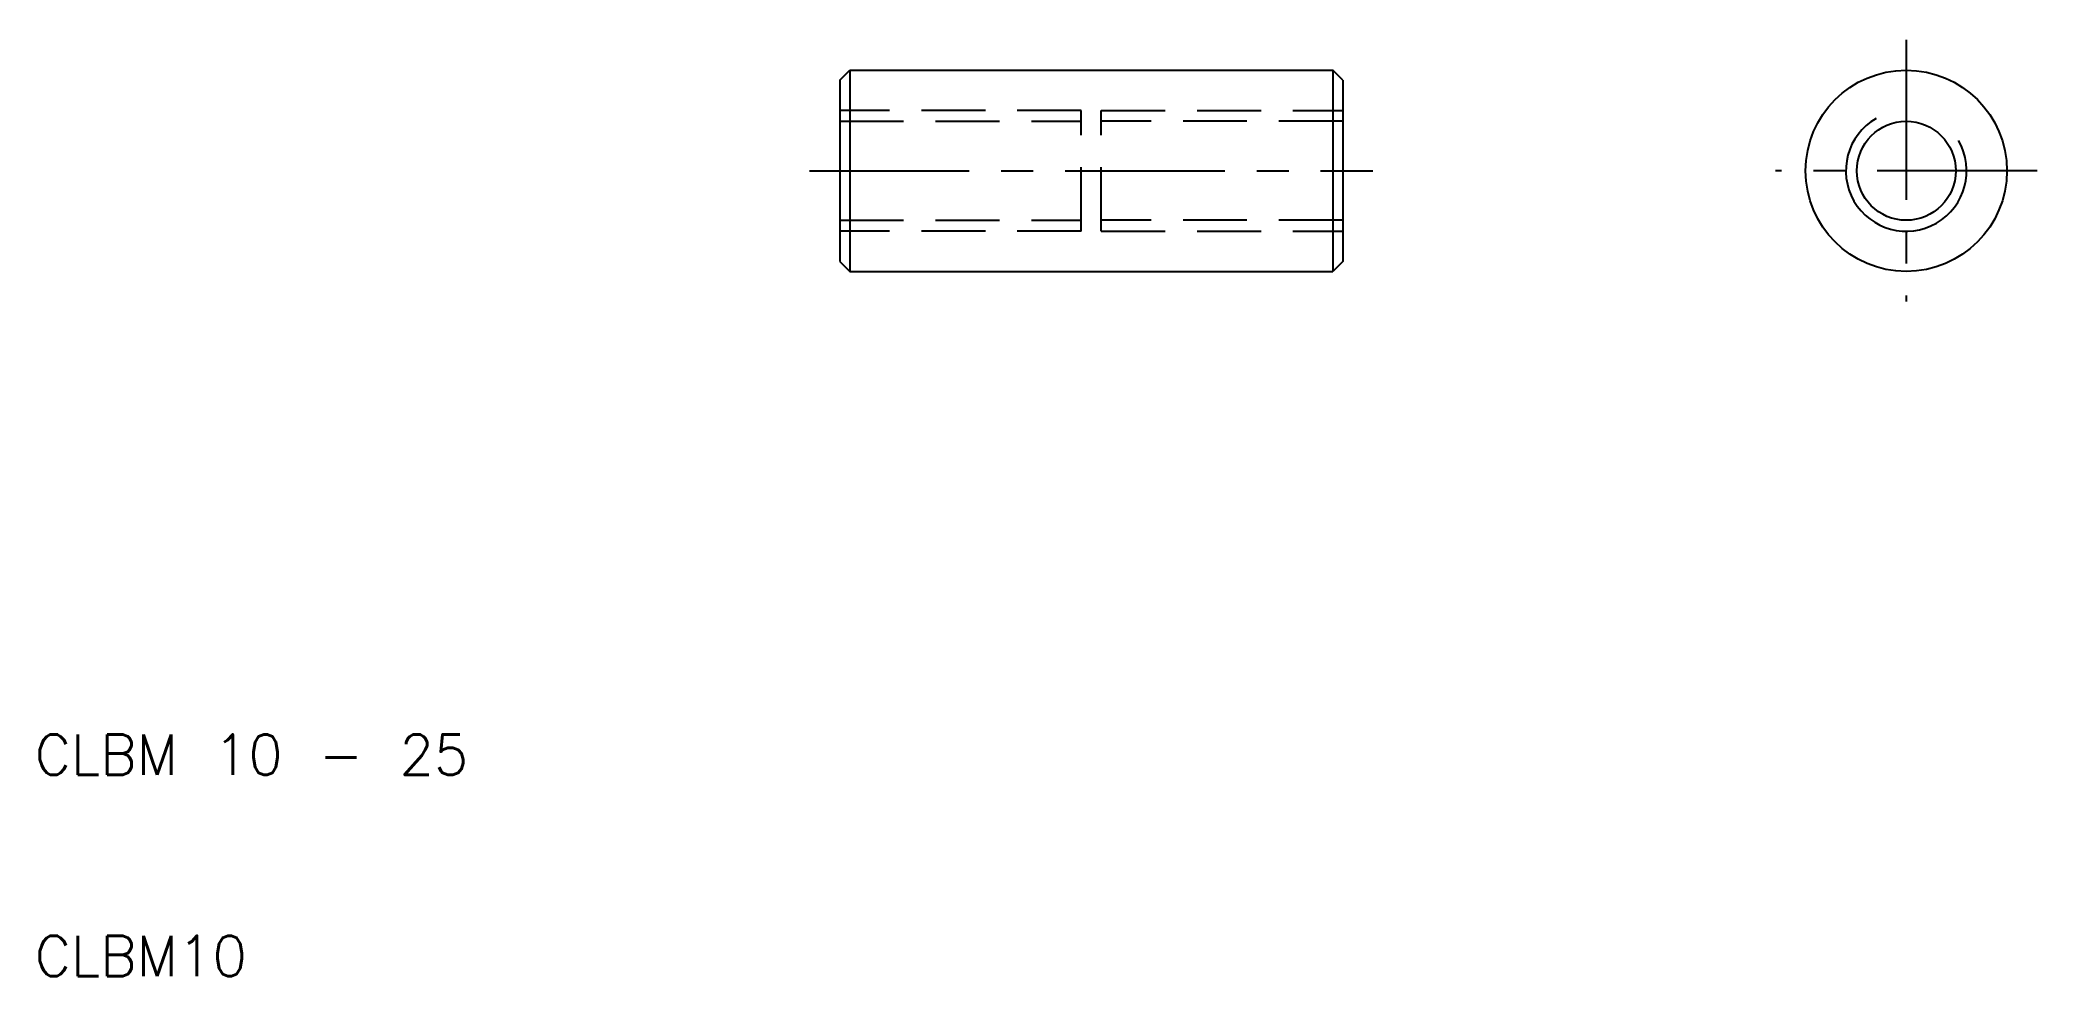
# Model space of a CAD drawing. Extents: x 10.3 to 109.5, y 10 to 56.5.
import ezdxf

# ---------------------------------------------------------------- set-up
doc = ezdxf.new("R2010")
doc.units = 0
doc.header["$LTSCALE"] = 0.25
doc.linetypes.add('CENTER', pattern=[50.8, 31.75, -6.35, 6.35, -6.35])
doc.linetypes.add('DASHED', pattern=[19.05, 12.7, -6.35])
doc.layers.get('0').update_dxf_attribs({"linetype": 'CONTINUOUS'})
doc.layers.add('CENTER', color=1, linetype='CENTER')
doc.styles.get("Standard").update_dxf_attribs({"font": 'txt.shx', "bigfont": 'extfont.shx'})

msp = doc.modelspace()

# ---------------------------------------------------------------- linework, layer by layer
for p, q in [((50, 54.5), (50.5, 55)), ((50.5, 55), (74.5, 55)), ((50.5, 55), (50.5, 45)), ((74.5, 55), (74.5, 45)), ((75, 54.5), (74.5, 55)), ((50, 54.5), (50, 45.5)), ((75, 54.5), (75, 45.5)), ((50, 45.5), (50.5, 45)), ((50.5, 45), (74.5, 45)), ((75, 45.5), (74.5, 45))]:
    msp.add_line(p, q)
at = {"color": 3, "linetype": 'DASHED'}
for p, q in [((62, 53), (50, 53)), ((62, 47), (62, 53)), ((63, 53), (75, 53)), ((63, 47), (63, 53)), ((50, 52.4585), (62, 52.4585)), ((75, 52.4585), (63, 52.4585)), ((50, 47.5415), (62, 47.5415)), ((62, 47), (50, 47)), ((75, 47.5415), (63, 47.5415)), ((63, 47), (75, 47))]:
    msp.add_line(p, q, dxfattribs=at)
for radius in [5, 2.4585]:
    msp.add_circle((103, 50), radius)
at = {"color": 3}
msp.add_arc((103, 50), 3, 120, 30, dxfattribs=at)
at = {"layer": 'CENTER', "color": 1, "linetype": 'CENTER'}
for p, q in [((103, 56.5), (103, 43.5)), ((48.5, 50), (76.5, 50)), ((109.5, 50), (96.5, 50))]:
    msp.add_line(p, q, dxfattribs=at)

# ---------------------------------------------------------------- texts
for s, p in [('CLBM 10 - 25', (10, 20)), ('CLBM10', (10, 10))]:
    msp.add_text(s, height=2).set_placement(p)

doc.saveas('drawing.dxf')
